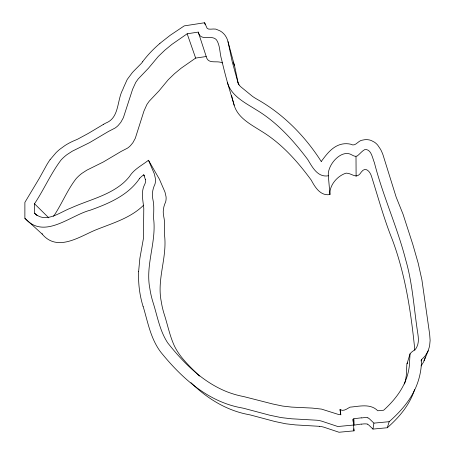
<?xml version="1.0" encoding="UTF-8"?>
<svg xmlns="http://www.w3.org/2000/svg" width="455" height="455" viewBox="0 0 455 455"><rect width="100%" height="100%" fill="white"/><g stroke="black" fill="none" stroke-linecap="round" stroke-linejoin="round"><path stroke-width="0.68" d="M143.587 205.216C130.357 218.315 111.89 223.359 95.129 230.167C78.914 237.027 57.228 252.076 42.178 234.086L24.877 218.258L24.888 202.373L39.272 178.377L45.369 167.377A57.904 51.517 -35.3 0 1 50.084 159.688M138.633 271.47L139.861 258.377L143.462 238.312L143.769 209.829A15.641 14.185 -34.7 0 0 143.723 207.821C142.961 200.075 140.8 191.765 144.673 184.457A9.049 8.144 -31.6 0 0 145.549 179.64M37.083 215.624L34.535 213.185L34.506 203.76C43.97 189.576 50.761 173.639 61.021 160.052A38.624 34.227 -35.4 0 1 67.073 154.569L72.305 151.185L89.561 142.643L108.432 131.478L115.052 128.054A19.315 16.784 -30 0 0 118.215 125.449L120.78 122.384L123.379 117.697L132.598 89.288L135.755 82.383L138.206 78.931L148.557 68.114L158.283 56.465L164.875 50.158L171.944 44.345L187.17 33.789L198.261 32.1C200.53 42.144 211.598 33.994 216.58 39.972C220.328 45.841 219.572 53.337 221.676 59.821C223.428 67.522 225.441 75.166 227.511 82.787L234.183 105.281C237.868 118.021 251.206 124.653 261.585 131.307C281.656 143.507 297.479 161.388 311.265 180.146C315.059 187.25 320.462 196.168 329.949 194.564C329.153 185.145 337.673 175.607 346.17 173.133C352.801 173.338 356.333 179.935 361.333 172.013C365.678 166.075 370.205 171.814 371.559 176.529C378.264 197.698 384.054 219.151 392.369 239.757C405.581 275.281 411.075 312.795 414.863 350.304M329.949 194.564L328.339 175.795C327.264 166.149 338.514 152.129 348.32 153.597C351.34 153.807 354.172 157.373 357.095 156.059C359.791 154.086 361.759 151.208 364.734 149.604C371.252 148.62 372.429 158.124 374.397 162.702C382.837 195.792 397.238 226.829 405.718 259.913C412.537 283.272 413.851 307.671 417.519 331.604C418.281 336.62 419.26 342.097 416.888 346.846C415.802 350.276 411.724 351.106 410.04 353.848L406.85 364.358L406.338 374.92A56.545 54.987 32.1 0 1 404.529 384.003M414.602 389.588A69.319 67.459 32 0 1 410.006 400.428C404.427 410.996 396.191 419.874 387.307 427.745L372.969 429.082L373.913 423.127L369.688 419.083A5.039 4.834 49.1 0 0 367.89 417.912M425.186 357.454L425.288 357.021M425.078 357.892L423.565 361.981L421.068 365.939M410.04 353.848L409.352 365.666A59.923 58.263 27.9 0 1 407.009 376.712C402.806 389.929 393.814 401.003 383.684 410.211L377.781 410.774C370.347 403.21 359.285 406.406 350.037 407.145C346.983 408.658 343.627 411.883 340.033 409.534L340.63 414.334L338.685 414.522L321.492 409.102L312.153 408.078L291.598 407.094L282.612 406.065L272.778 404L243.772 396.589A94.134 91.523 -22.3 0 1 226.863 391.732C202.668 382.052 183.604 363.027 167.73 342.905C159.733 330.842 157.453 316.293 153.142 302.74A97.609 93.321 -23.7 0 1 149.843 288.521C145.225 265.02 156.503 242.35 153.636 218.838C153.517 212.474 154.359 206.069 152.96 199.785C151.703 194.433 152.613 189.001 154.99 184.116A17.779 16.01 -31.5 0 0 155.445 178.781L154.347 173.884L148.472 160.251C141.932 165.415 133.975 169.209 129.47 176.54A46.814 41.166 -32.9 0 1 123.288 183.007C108.398 195.798 88.691 199.99 71.179 207.912C59.918 212.11 45.739 224.014 34.535 213.185M387.307 427.745L389.167 421.688C398.608 413.333 407.356 403.903 413.288 392.688A73.46 71.475 27.7 0 0 421.535 359.689L425.283 355.776L428.03 351.118L429.571 346.221L430.123 340.442L429.662 334.3L421.916 279.939L418.196 263.217L412.816 244.443L403.05 214.214L396.146 197.055L383.064 155.041A51.404 47.024 -6.4 0 0 380.585 149.376L377.775 145.225A18.501 16.755 -3.5 0 0 374.596 142.273L371.269 140.51A12.933 11.693 -3.3 0 0 362.925 140.043C358.113 140.083 355.594 147.232 350.868 144.246C347.301 143.416 343.502 143.501 340.004 144.622C331.672 147.289 326.28 154.728 321.293 161.434M406.998 363.755L407.492 362.88M420.994 360.969L421.495 359.689M424.094 360.815L428.212 350.703M53.565 216.29C61.823 204.153 67.152 190.144 76.19 178.588A36.616 32.794 -35.8 0 1 81.917 173.361L86.877 170.147L103.251 162.031L121.149 151.424L127.428 148.171A18.337 16.124 -30.2 0 0 130.426 145.685L132.849 142.762L135.3 138.28L143.939 111.1L146.908 104.491L149.229 101.192L159.028 90.858L168.242 79.722L174.493 73.699L181.204 68.153L195.656 58.086L206.212 56.517C208.077 64.86 217.194 60.026 222.398 62.949M139.367 178.769C127.991 195.44 108.705 203.527 90.426 210.142C69.979 215.403 44.169 240.177 24.877 218.258M50.09 159.694L55.971 152.766A46.689 41.342 -35.4 0 1 59.815 149.286L65.054 145.486A56.318 50.067 -35.6 0 1 75.388 140.157A40.273 34.489 -32.3 0 0 78.015 138.974L88.304 133.412L103.689 124.238M159.881 43.401L170.107 35.359L184.23 25.89L204.631 22.75L207.144 28.329C208.873 30.434 215.01 27.698 217.797 29.933C223.035 31.617 226.726 36.377 227.989 41.61L234.712 66.515L238.454 84.499M144.468 175.971L143.746 174.794L142.489 175.761A28.619 26.06 -30.5 0 0 140.828 177.177A10.482 9.47 -30.8 0 0 139.344 178.758M361.395 424.043L353.694 425.197M353.819 418.765L353.086 419.237L353.125 421.324M353.029 419.271L354.024 430.851L339.021 432.25L323.92 427.2A30.656 29.467 67.3 0 0 319.632 426.307M361.6 417.792L353.876 418.725L354.126 424.913M353.768 425.021L337.82 426.523L321.776 421.182A32.538 31.332 67.6 0 0 317.22 420.244L291.615 418.793L281.258 417.61L269.73 415.205L243.704 408.294A107.619 100.828 89.4 0 0 241.622 407.868C208.066 401.879 181.71 377.997 160.951 352.341A59.042 56.75 -40.5 0 1 156.548 345.652C149.661 333.538 147.141 319.666 143.154 306.471M373.913 423.127L389.167 421.688M328.339 175.795C317.596 177.655 312.318 167.059 307.711 159.472C293.339 140.402 276.981 122.202 256.296 109.843C245.416 102.949 231.379 96.113 227.511 82.787M319.626 426.329L295.517 424.913L285.757 423.787L274.894 421.506L250.347 414.954A101.181 94.896 87.9 0 0 248.379 414.55C226.402 410.455 206.706 398.233 190.975 382.661M372.969 429.082L368.999 425.266A4.749 4.55 50.5 0 0 367.304 424.162M199.375 376.08C189.462 365.962 178.184 356.157 172.963 342.604C169.317 333.612 167.372 324.062 164.409 314.849A92.217 88.759 -23.6 0 1 161.218 301.335C156.742 278.995 167.343 257.382 164.517 235.025C164.374 228.956 165.148 222.848 163.794 216.853C162.577 211.757 163.413 206.576 165.654 201.906A16.846 15.322 -31.8 0 0 166.064 196.816L165 192.135L159.358 179.094L148.472 160.251M34.506 203.76L48.776 217.843M321.236 161.502C305.282 136.386 283.596 114.307 257.655 99.588A62.824 54.515 -12.8 0 1 252.474 96.352L241.008 86.973A18.729 16.414 -16.2 0 1 239.808 85.796L239.307 85.153A9.987 8.77 -16.9 0 1 239.199 85M233.188 62.164L233.369 62.551M143.746 174.794L145.452 179.657M237.982 82.634L232.238 61.783L227.989 41.61M233.699 63.325L234.524 65.793M187.17 33.789L195.656 58.086M198.261 32.1L206.212 56.517M204.631 22.75L205.245 24.763M234.183 105.281L232.823 100.231M232.687 99.713L231.601 95.584M340.033 409.534L340.886 414.892M353.762 428.815L354.024 430.851M356.003 156.554L356.111 176.312M42.173 233.625L42.178 234.086M361.435 424.214A19.133 18.268 53.5 0 1 367.304 424.014M143.086 306.494A111.265 106.436 -23 0 1 138.678 271.47M361.645 417.974A20.321 19.428 52.4 0 1 367.89 417.758M239.171 85.017A16.522 14.492 -16.3 0 1 237.999 82.628M142.648 61.647A108.387 96.392 -19.2 0 1 159.915 43.435M142.722 61.687A24.621 20.93 -26.1 0 1 141.113 63.632L133.793 71.043A67.59 59.633 -23.6 0 0 132.291 72.658L127.4 79.227A30.138 26.225 -25.3 0 0 126.979 79.995L123.532 87.644A106.203 94.424 -20 0 0 122.787 89.584C117.094 99.918 119.278 116.685 107.226 122.441A11.483 10.067 -30.6 0 0 106.089 122.93L105.93 123.009A34.119 30.189 -31 0 0 103.689 124.238"/></g></svg>
